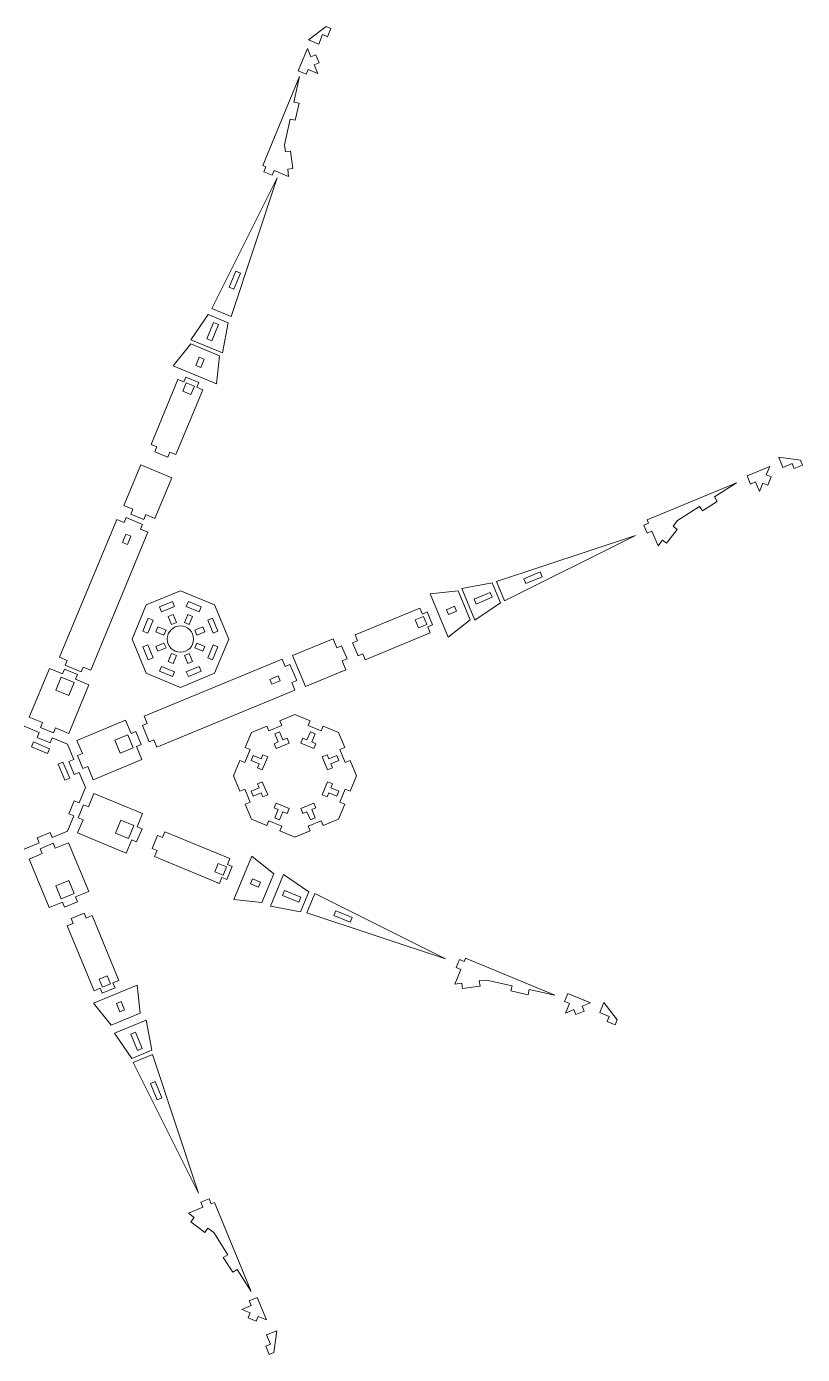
# Model space of a CAD drawing. Header units: millimetres. Extents: x -5563 to 1495, y -1833 to 2679.
# Drawn here: x -1672 to -1230, y -1779 to -1022 of the extents above; entities that cross this region are included whole.
import ezdxf

# ---------------------------------------------------------------- set-up
doc = ezdxf.new("R2010")
doc.units = ezdxf.units.MM

msp = doc.modelspace()

# ---------------------------------------------------------------- linework, layer by layer
at = {"color": 7, "linetype": 'Continuous', "lineweight": 15}
for p, q in [((-1511.4, -1030.04), (-1501.5, -1022.44)), ((-1503.41, -1027.06), (-1505.64, -1032.43)), ((-1500.64, -1028.21), (-1503.41, -1027.06)), ((-1501.5, -1022.44), (-1498.73, -1023.59)), ((-1498.73, -1023.59), (-1500.64, -1028.21)), ((-1517.42, -1047.73), (-1512.11, -1034.93)), ((-1512.11, -1034.93), (-1510.13, -1039.71)), ((-1505.64, -1032.43), (-1511.4, -1030.04)), ((-1510.13, -1039.71), (-1507.36, -1038.56)), ((-1505.45, -1043.18), (-1508.22, -1044.33)), ((-1507.36, -1038.56), (-1505.45, -1043.18)), ((-1516.53, -1050.86), (-1537.58, -1101.67)), ((-1519.76, -1065.45), (-1516.53, -1050.86)), ((-1512.8, -1049.64), (-1517.42, -1047.73)), ((-1511.65, -1046.87), (-1512.8, -1049.64)), ((-1506.24, -1049.12), (-1511.65, -1046.87)), ((-1508.22, -1044.33), (-1506.24, -1049.12)), ((-1519.76, -1065.45), (-1516.84, -1066.1)), ((-1519, -1075.86), (-1516.84, -1066.1)), ((-1525.16, -1089.81), (-1521.93, -1075.21)), ((-1521.93, -1075.21), (-1519, -1075.86)), ((-1524.63, -1093.84), (-1525.16, -1089.81)), ((-1524.63, -1093.84), (-1521.66, -1093.45)), ((-1521.66, -1093.45), (-1520.35, -1103.37)), ((-1535.73, -1102.44), (-1537.58, -1101.67)), ((-1536.88, -1105.21), (-1535.73, -1102.44)), ((-1532.26, -1107.12), (-1531.11, -1104.35)), ((-1531.11, -1104.35), (-1522.8, -1107.8)), ((-1523.33, -1103.76), (-1520.35, -1103.37)), ((-1522.8, -1107.8), (-1523.33, -1103.76)), ((-1566.6, -1183.04), (-1529.28, -1108.56)), ((-1529.28, -1108.56), (-1555.55, -1187.61)), ((-1536.88, -1105.21), (-1532.26, -1107.12)), ((-1556.74, -1170.94), (-1552.91, -1161.7)), ((-1550.14, -1162.85), (-1553.97, -1172.09)), ((-1552.91, -1161.7), (-1550.14, -1162.85)), ((-1553.97, -1172.09), (-1556.74, -1170.94)), ((-1578.5, -1200.86), (-1568.67, -1186.4)), ((-1568.67, -1186.4), (-1557.24, -1191.14)), ((-1555.55, -1187.61), (-1566.6, -1183.04)), ((-1569.34, -1200.25), (-1565.51, -1191.01)), ((-1562.74, -1192.16), (-1566.56, -1201.4)), ((-1565.51, -1191.01), (-1562.74, -1192.16)), ((-1557.24, -1191.14), (-1560.52, -1208.31)), ((-1560.52, -1208.31), (-1578.5, -1200.86)), ((-1566.56, -1201.4), (-1569.34, -1200.25)), ((-1588.63, -1215.68), (-1578.59, -1203.21)), ((-1578.59, -1203.21), (-1562.16, -1210.02)), ((-1562.16, -1210.02), (-1563.88, -1225.93)), ((-1563.88, -1225.93), (-1588.63, -1215.68)), ((-1575.66, -1215.45), (-1573.74, -1210.83)), ((-1572.88, -1216.59), (-1575.66, -1215.45)), ((-1573.74, -1210.83), (-1570.97, -1211.98)), ((-1570.97, -1211.98), (-1572.88, -1216.59)), ((-1585.88, -1223.48), (-1601.18, -1260.44)), ((-1585.88, -1223.48), (-1582.5, -1224.88)), ((-1581.35, -1222.11), (-1582.5, -1224.88)), ((-1573.96, -1225.17), (-1581.35, -1222.11)), ((-1575.11, -1227.94), (-1573.96, -1225.17)), ((-1571.73, -1229.34), (-1587.04, -1266.3)), ((-1583.03, -1230.08), (-1581.12, -1225.46)), ((-1578.41, -1231.99), (-1583.03, -1230.08)), ((-1581.12, -1225.46), (-1576.5, -1227.37)), ((-1576.5, -1227.37), (-1578.41, -1231.99)), ((-1575.11, -1227.94), (-1571.73, -1229.34)), ((-1601.18, -1260.44), (-1597.81, -1261.84)), ((-1597.81, -1261.84), (-1598.96, -1264.61)), ((-1598.96, -1264.61), (-1591.57, -1267.67)), ((-1591.57, -1267.67), (-1590.42, -1264.9)), ((-1590.42, -1264.9), (-1587.04, -1266.3)), ((-1241.28, -1273.58), (-1243.67, -1267.82)), ((-1243.67, -1267.82), (-1231.3, -1269.45)), ((-1231.3, -1269.45), (-1230.15, -1272.22)), ((-1607.02, -1272.18), (-1616.59, -1295.28)), ((-1589.35, -1279.5), (-1607.02, -1272.18)), ((-1261.58, -1278.41), (-1248.78, -1273.1)), ((-1248.78, -1273.1), (-1250.76, -1277.89)), ((-1250.76, -1277.89), (-1247.99, -1279.03)), ((-1235.92, -1271.36), (-1241.28, -1273.58)), ((-1234.77, -1274.13), (-1235.92, -1271.36)), ((-1230.15, -1272.22), (-1234.77, -1274.13)), ((-1598.91, -1302.6), (-1589.35, -1279.5)), ((-1267.72, -1282.38), (-1318.54, -1303.43)), ((-1280.33, -1290.42), (-1267.72, -1282.38)), ((-1259.67, -1283.03), (-1261.58, -1278.41)), ((-1256.9, -1281.88), (-1259.67, -1283.03)), ((-1254.66, -1287.29), (-1256.9, -1281.88)), ((-1252.67, -1282.51), (-1254.66, -1287.29)), ((-1249.9, -1283.65), (-1252.67, -1282.51)), ((-1247.99, -1279.03), (-1249.9, -1283.65)), ((-1287.15, -1298.32), (-1278.72, -1292.95)), ((-1280.33, -1290.42), (-1278.72, -1292.95)), ((-1616.59, -1295.28), (-1611.45, -1297.41)), ((-1611.45, -1297.41), (-1612.59, -1300.18)), ((-1612.59, -1300.18), (-1605.2, -1303.24)), ((-1605.2, -1303.24), (-1604.06, -1300.47)), ((-1604.06, -1300.47), (-1598.91, -1302.6)), ((-1301.37, -1303.82), (-1288.76, -1295.79)), ((-1288.76, -1295.79), (-1287.15, -1298.32)), ((-1620.68, -1303.21), (-1653.21, -1381.74)), ((-1620.68, -1303.21), (-1616.46, -1304.96)), ((-1615.31, -1302.19), (-1616.46, -1304.96)), ((-1606.07, -1306.01), (-1615.31, -1302.19)), ((-1607.22, -1308.79), (-1606.07, -1306.01)), ((-1320.54, -1306.43), (-1317.77, -1305.28)), ((-1320.54, -1306.43), (-1318.63, -1311.05)), ((-1317.77, -1305.28), (-1318.54, -1303.43)), ((-1303.85, -1307.05), (-1301.37, -1303.82)), ((-1303.85, -1307.05), (-1301.47, -1308.88)), ((-1603, -1310.53), (-1635.53, -1389.06)), ((-1617.36, -1316.28), (-1615.45, -1311.66)), ((-1612.67, -1312.81), (-1615.45, -1311.66)), ((-1614.59, -1317.43), (-1612.67, -1312.81)), ((-1607.22, -1308.79), (-1603, -1310.53)), ((-1404.34, -1338.56), (-1325.29, -1312.29)), ((-1325.29, -1312.29), (-1399.76, -1349.6)), ((-1318.63, -1311.05), (-1315.86, -1309.9)), ((-1315.86, -1309.9), (-1312.41, -1318.21)), ((-1312.41, -1318.21), (-1309.93, -1314.98)), ((-1309.93, -1314.98), (-1307.55, -1316.81)), ((-1301.47, -1308.88), (-1307.55, -1316.81)), ((-1614.59, -1317.43), (-1617.36, -1316.28)), ((-1399.76, -1349.6), (-1404.34, -1338.56)), ((-1388.81, -1336.98), (-1379.58, -1333.15)), ((-1387.67, -1339.75), (-1388.81, -1336.98)), ((-1378.43, -1335.92), (-1387.67, -1339.75)), ((-1379.58, -1333.15), (-1378.43, -1335.92)), ((-1603.88, -1351.92), (-1584.43, -1343.86)), ((-1584.43, -1343.86), (-1564.99, -1351.92)), ((-1442.2, -1345.62), (-1426.29, -1343.9)), ((-1431.95, -1370.37), (-1442.2, -1345.62)), ((-1426.29, -1343.9), (-1419.48, -1360.33)), ((-1424.12, -1342.58), (-1406.94, -1339.31)), ((-1416.67, -1360.57), (-1424.12, -1342.58)), ((-1417.2, -1348.63), (-1407.96, -1344.8)), ((-1407.96, -1344.8), (-1406.82, -1347.58)), ((-1406.94, -1339.31), (-1402.21, -1350.74)), ((-1611.93, -1371.36), (-1603.88, -1351.92)), ((-1596.35, -1353.05), (-1588.96, -1349.99)), ((-1595.2, -1355.82), (-1596.35, -1353.05)), ((-1587.81, -1352.76), (-1595.2, -1355.82)), ((-1588.96, -1349.99), (-1587.81, -1352.76)), ((-1581.06, -1352.76), (-1579.91, -1349.99)), ((-1573.66, -1355.82), (-1581.06, -1352.76)), ((-1579.91, -1349.99), (-1572.52, -1353.05)), ((-1572.52, -1353.05), (-1573.66, -1355.82)), ((-1564.99, -1351.92), (-1556.93, -1371.36)), ((-1448.01, -1353.71), (-1484.97, -1369.02)), ((-1446.61, -1357.09), (-1448.01, -1353.71)), ((-1432.87, -1354.62), (-1428.25, -1352.71)), ((-1428.25, -1352.71), (-1427.1, -1355.48)), ((-1416.05, -1351.4), (-1417.2, -1348.63)), ((-1402.21, -1350.74), (-1416.67, -1360.57)), ((-1406.82, -1347.58), (-1416.05, -1351.4)), ((-1605.8, -1366.84), (-1602.74, -1359.45)), ((-1599.97, -1360.59), (-1603.03, -1367.99)), ((-1602.74, -1359.45), (-1599.97, -1360.59)), ((-1591.37, -1358.54), (-1588.59, -1357.39)), ((-1589.45, -1363.16), (-1591.37, -1358.54)), ((-1588.59, -1357.39), (-1586.68, -1362.01)), ((-1582.18, -1362.01), (-1580.27, -1357.39)), ((-1580.27, -1357.39), (-1577.5, -1358.54)), ((-1577.5, -1358.54), (-1579.41, -1363.16)), ((-1568.89, -1360.59), (-1566.12, -1359.45)), ((-1565.83, -1367.99), (-1568.89, -1360.59)), ((-1566.12, -1359.45), (-1563.06, -1366.84)), ((-1446.04, -1358.47), (-1450.66, -1360.39)), ((-1450.66, -1360.39), (-1448.75, -1365.01)), ((-1443.84, -1355.94), (-1446.61, -1357.09)), ((-1444.13, -1363.09), (-1446.04, -1358.47)), ((-1440.78, -1363.33), (-1443.84, -1355.94)), ((-1431.72, -1357.4), (-1432.87, -1354.62)), ((-1419.48, -1360.33), (-1431.95, -1370.37)), ((-1427.1, -1355.48), (-1431.72, -1357.4)), ((-1603.03, -1367.99), (-1605.8, -1366.84)), ((-1598.4, -1367.2), (-1597.25, -1364.43)), ((-1593.78, -1369.11), (-1598.4, -1367.2)), ((-1597.25, -1364.43), (-1592.63, -1366.34)), ((-1592.63, -1366.34), (-1593.78, -1369.11)), ((-1586.68, -1362.01), (-1589.45, -1363.16)), ((-1579.41, -1363.16), (-1582.18, -1362.01)), ((-1576.23, -1366.34), (-1571.61, -1364.43)), ((-1575.08, -1369.11), (-1576.23, -1366.34)), ((-1570.46, -1367.2), (-1575.08, -1369.11)), ((-1571.61, -1364.43), (-1570.46, -1367.2)), ((-1563.06, -1366.84), (-1565.83, -1367.99)), ((-1483.57, -1372.4), (-1484.97, -1369.02)), ((-1442.15, -1367.86), (-1479.11, -1383.16)), ((-1448.75, -1365.01), (-1444.13, -1363.09)), ((-1443.55, -1364.48), (-1440.78, -1363.33)), ((-1442.15, -1367.86), (-1443.55, -1364.48)), ((-1603.88, -1390.81), (-1611.93, -1371.36)), ((-1605.8, -1375.88), (-1603.03, -1374.74)), ((-1602.74, -1383.28), (-1605.8, -1375.88)), ((-1603.03, -1374.74), (-1599.97, -1382.13)), ((-1598.4, -1375.52), (-1593.78, -1373.61)), ((-1597.25, -1378.3), (-1598.4, -1375.52)), ((-1592.63, -1376.38), (-1597.25, -1378.3)), ((-1593.78, -1373.61), (-1592.63, -1376.38)), ((-1576.23, -1376.38), (-1575.08, -1373.61)), ((-1571.61, -1378.3), (-1576.23, -1376.38)), ((-1575.08, -1373.61), (-1570.46, -1375.52)), ((-1570.46, -1375.52), (-1571.61, -1378.3)), ((-1568.89, -1382.13), (-1565.83, -1374.74)), ((-1563.06, -1375.88), (-1566.12, -1383.28)), ((-1565.83, -1374.74), (-1563.06, -1375.88)), ((-1556.93, -1371.36), (-1564.99, -1390.81)), ((-1497.5, -1371.23), (-1520.6, -1380.79)), ((-1495.37, -1376.37), (-1497.5, -1371.23)), ((-1492.6, -1375.22), (-1495.37, -1376.37)), ((-1489.54, -1382.61), (-1492.6, -1375.22)), ((-1483.57, -1372.4), (-1486.34, -1373.54)), ((-1486.34, -1373.54), (-1483.28, -1380.94)), ((-1653.21, -1381.74), (-1648.99, -1383.49)), ((-1648.99, -1383.49), (-1650.13, -1386.26)), ((-1526.56, -1382.73), (-1605.09, -1415.26)), ((-1599.97, -1382.13), (-1602.74, -1383.28)), ((-1591.37, -1384.18), (-1589.45, -1379.56)), ((-1588.59, -1385.33), (-1591.37, -1384.18)), ((-1589.45, -1379.56), (-1586.68, -1380.71)), ((-1586.68, -1380.71), (-1588.59, -1385.33)), ((-1582.18, -1380.71), (-1579.41, -1379.56)), ((-1580.27, -1385.33), (-1582.18, -1380.71)), ((-1577.5, -1384.18), (-1580.27, -1385.33)), ((-1579.41, -1379.56), (-1577.5, -1384.18)), ((-1566.12, -1383.28), (-1568.89, -1382.13)), ((-1524.81, -1386.95), (-1526.56, -1382.73)), ((-1520.6, -1380.79), (-1513.28, -1398.47)), ((-1492.31, -1383.76), (-1489.54, -1382.61)), ((-1490.18, -1388.91), (-1492.31, -1383.76)), ((-1483.28, -1380.94), (-1480.51, -1379.79)), ((-1479.11, -1383.16), (-1480.51, -1379.79)), ((-1659.04, -1388.12), (-1670.52, -1415.83)), ((-1659.04, -1388.12), (-1651.51, -1391.24)), ((-1650.36, -1388.46), (-1651.51, -1391.24)), ((-1642.97, -1391.53), (-1650.36, -1388.46)), ((-1650.13, -1386.26), (-1640.9, -1390.09)), ((-1644.11, -1394.3), (-1642.97, -1391.53)), ((-1640.9, -1390.09), (-1639.75, -1387.32)), ((-1639.75, -1387.32), (-1635.53, -1389.06)), ((-1584.43, -1398.86), (-1603.88, -1390.81)), ((-1596.35, -1389.67), (-1595.2, -1386.9)), ((-1588.96, -1392.73), (-1596.35, -1389.67)), ((-1595.2, -1386.9), (-1587.81, -1389.96)), ((-1587.81, -1389.96), (-1588.96, -1392.73)), ((-1564.99, -1390.81), (-1584.43, -1398.86)), ((-1581.06, -1389.96), (-1573.66, -1386.9)), ((-1579.91, -1392.73), (-1581.06, -1389.96)), ((-1572.52, -1389.67), (-1579.91, -1392.73)), ((-1573.66, -1386.9), (-1572.52, -1389.67)), ((-1522.04, -1385.8), (-1524.81, -1386.95)), ((-1518.21, -1395.04), (-1522.04, -1385.8)), ((-1513.28, -1398.47), (-1490.18, -1388.91)), ((-1655.33, -1400.47), (-1652.27, -1393.08)), ((-1652.27, -1393.08), (-1644.88, -1396.14)), ((-1636.58, -1397.42), (-1648.06, -1425.13)), ((-1644.88, -1396.14), (-1647.94, -1403.54)), ((-1644.11, -1394.3), (-1636.58, -1397.42)), ((-1528.84, -1392.4), (-1533.46, -1394.32)), ((-1532.31, -1397.09), (-1533.46, -1394.32)), ((-1527.69, -1395.18), (-1532.31, -1397.09)), ((-1527.69, -1395.18), (-1528.84, -1392.4)), ((-1520.98, -1396.19), (-1518.21, -1395.04)), ((-1519.24, -1400.41), (-1520.98, -1396.19)), ((-1647.94, -1403.54), (-1655.33, -1400.47)), ((-1519.24, -1400.41), (-1597.77, -1432.94)), ((-1527.85, -1417.86), (-1519.18, -1414.27)), ((-1519.18, -1414.27), (-1510.5, -1417.86)), ((-1673.5, -1421.01), (-1664.83, -1424.61)), ((-1670.52, -1415.83), (-1662.99, -1418.95)), ((-1662.99, -1418.95), (-1664.13, -1421.72)), ((-1664.13, -1421.72), (-1656.74, -1424.79)), ((-1656.74, -1424.79), (-1655.59, -1422.01)), ((-1655.59, -1422.01), (-1648.06, -1425.13)), ((-1615.68, -1417.6), (-1643.4, -1429.08)), ((-1615.68, -1417.6), (-1612.56, -1425.13)), ((-1603.34, -1419.48), (-1606.11, -1420.63)), ((-1606.11, -1420.63), (-1602.29, -1429.86)), ((-1603.34, -1419.48), (-1605.09, -1415.26)), ((-1543.92, -1424.52), (-1535.25, -1420.92)), ((-1534.1, -1423.7), (-1535.25, -1420.92)), ((-1534.1, -1423.7), (-1526.71, -1420.63)), ((-1526.71, -1420.63), (-1527.85, -1417.86)), ((-1511.64, -1420.63), (-1510.5, -1417.86)), ((-1511.64, -1420.63), (-1504.25, -1423.7)), ((-1504.25, -1423.7), (-1503.11, -1420.92)), ((-1503.11, -1420.92), (-1494.43, -1424.52)), ((-1665.97, -1427.38), (-1664.83, -1424.61)), ((-1665.97, -1427.38), (-1658.58, -1430.44)), ((-1658.58, -1430.44), (-1657.43, -1427.67)), ((-1657.43, -1427.67), (-1648.76, -1431.27)), ((-1643.4, -1429.08), (-1640.28, -1436.61)), ((-1614.41, -1425.9), (-1621.8, -1428.96)), ((-1621.8, -1428.96), (-1618.74, -1436.35)), ((-1611.35, -1433.29), (-1614.41, -1425.9)), ((-1609.79, -1423.99), (-1612.56, -1425.13)), ((-1606.73, -1431.38), (-1609.79, -1423.99)), ((-1602.29, -1429.86), (-1599.51, -1428.72)), ((-1597.77, -1432.94), (-1599.51, -1428.72)), ((-1547.52, -1433.2), (-1543.92, -1424.52)), ((-1527.92, -1424.23), (-1530.69, -1425.38)), ((-1530.69, -1425.38), (-1528.78, -1430)), ((-1526.01, -1428.85), (-1527.92, -1424.23)), ((-1523.7, -1427.89), (-1526.01, -1428.85)), ((-1522.55, -1430.67), (-1523.7, -1427.89)), ((-1514.65, -1427.89), (-1515.8, -1430.67)), ((-1512.34, -1428.85), (-1514.65, -1427.89)), ((-1510.43, -1424.23), (-1512.34, -1428.85)), ((-1507.66, -1425.38), (-1510.43, -1424.23)), ((-1509.57, -1430), (-1507.66, -1425.38)), ((-1494.43, -1424.52), (-1490.83, -1433.2)), ((-1669.28, -1432.76), (-1668.14, -1429.99)), ((-1660.05, -1436.59), (-1669.28, -1432.76)), ((-1668.14, -1429.99), (-1658.9, -1433.82)), ((-1658.9, -1433.82), (-1660.05, -1436.59)), ((-1648.76, -1431.27), (-1645.16, -1439.94)), ((-1640.28, -1436.61), (-1643.05, -1437.76)), ((-1618.74, -1436.35), (-1611.35, -1433.29)), ((-1609.5, -1432.53), (-1606.73, -1431.38)), ((-1609.5, -1432.53), (-1606.38, -1440.06)), ((-1547.81, -1441.74), (-1544.75, -1434.35)), ((-1544.75, -1434.35), (-1547.52, -1433.2)), ((-1528.78, -1430), (-1531.09, -1430.96)), ((-1531.09, -1430.96), (-1529.94, -1433.73)), ((-1529.94, -1433.73), (-1522.55, -1430.67)), ((-1515.8, -1430.67), (-1508.41, -1433.73)), ((-1507.26, -1430.96), (-1509.57, -1430)), ((-1508.41, -1433.73), (-1507.26, -1430.96)), ((-1493.6, -1434.35), (-1490.83, -1433.2)), ((-1493.6, -1434.35), (-1490.54, -1441.74)), ((-1654.08, -1442.56), (-1651.31, -1441.41)), ((-1650.25, -1451.79), (-1654.08, -1442.56)), ((-1651.31, -1441.41), (-1647.48, -1450.65)), ((-1647.93, -1441.09), (-1645.16, -1439.94)), ((-1647.93, -1441.09), (-1644.87, -1448.48)), ((-1643.05, -1437.76), (-1639.99, -1445.15)), ((-1639.99, -1445.15), (-1637.22, -1444.01)), ((-1637.22, -1444.01), (-1634.1, -1451.54)), ((-1606.38, -1440.06), (-1634.1, -1451.54)), ((-1554.18, -1449.27), (-1550.58, -1440.59)), ((-1547.81, -1441.74), (-1550.58, -1440.59)), ((-1543.06, -1437.75), (-1544.21, -1440.52)), ((-1544.21, -1440.52), (-1539.59, -1442.44)), ((-1538.44, -1439.66), (-1543.06, -1437.75)), ((-1539.59, -1442.44), (-1540.55, -1444.74)), ((-1540.55, -1444.74), (-1537.78, -1445.89)), ((-1537.49, -1437.35), (-1538.44, -1439.66)), ((-1537.78, -1445.89), (-1534.72, -1438.5)), ((-1534.72, -1438.5), (-1537.49, -1437.35)), ((-1500.86, -1437.35), (-1503.64, -1438.5)), ((-1503.64, -1438.5), (-1500.57, -1445.89)), ((-1499.91, -1439.66), (-1500.86, -1437.35)), ((-1500.57, -1445.89), (-1497.8, -1444.74)), ((-1495.29, -1437.75), (-1499.91, -1439.66)), ((-1498.76, -1442.44), (-1494.14, -1440.52)), ((-1497.8, -1444.74), (-1498.76, -1442.44)), ((-1494.14, -1440.52), (-1495.29, -1437.75)), ((-1490.54, -1441.74), (-1487.77, -1440.59)), ((-1487.77, -1440.59), (-1484.18, -1449.27)), ((-1647.48, -1450.65), (-1650.25, -1451.79)), ((-1644.87, -1448.48), (-1642.1, -1447.34)), ((-1642.1, -1447.34), (-1638.5, -1456.01)), ((-1550.58, -1457.95), (-1554.18, -1449.27)), ((-1484.18, -1449.27), (-1487.77, -1457.95)), ((-1638.5, -1456.01), (-1642.1, -1464.69)), ((-1633.66, -1459.34), (-1636.78, -1466.87)), ((-1605.95, -1470.82), (-1633.66, -1459.34)), ((-1547.81, -1456.8), (-1550.58, -1457.95)), ((-1544.75, -1464.19), (-1547.81, -1456.8)), ((-1539.59, -1456.1), (-1544.21, -1458.02)), ((-1544.21, -1458.02), (-1543.06, -1460.79)), ((-1543.06, -1460.79), (-1538.44, -1458.87)), ((-1537.78, -1452.64), (-1540.55, -1453.79)), ((-1540.55, -1453.79), (-1539.59, -1456.1)), ((-1538.44, -1458.87), (-1537.49, -1461.18)), ((-1534.72, -1460.03), (-1537.78, -1452.64)), ((-1500.57, -1452.64), (-1503.64, -1460.03)), ((-1500.86, -1461.18), (-1499.91, -1458.87)), ((-1497.8, -1453.79), (-1500.57, -1452.64)), ((-1499.91, -1458.87), (-1495.29, -1460.79)), ((-1498.76, -1456.1), (-1497.8, -1453.79)), ((-1494.14, -1458.02), (-1498.76, -1456.1)), ((-1495.29, -1460.79), (-1494.14, -1458.02)), ((-1490.54, -1456.8), (-1493.6, -1464.19)), ((-1490.54, -1456.8), (-1487.77, -1457.95)), ((-1644.87, -1463.55), (-1647.93, -1470.94)), ((-1644.87, -1463.55), (-1642.1, -1464.69)), ((-1639.55, -1465.73), (-1642.62, -1473.12)), ((-1636.78, -1466.87), (-1639.55, -1465.73)), ((-1544.75, -1464.19), (-1547.52, -1465.34)), ((-1543.92, -1474.02), (-1547.52, -1465.34)), ((-1537.49, -1461.18), (-1534.72, -1460.03)), ((-1529.94, -1464.81), (-1531.09, -1467.58)), ((-1522.55, -1467.87), (-1529.94, -1464.81)), ((-1508.41, -1464.81), (-1515.8, -1467.87)), ((-1507.26, -1467.58), (-1508.41, -1464.81)), ((-1503.64, -1460.03), (-1500.86, -1461.18)), ((-1490.83, -1465.34), (-1494.43, -1474.02)), ((-1493.6, -1464.19), (-1490.83, -1465.34)), ((-1645.16, -1472.08), (-1648.76, -1480.76)), ((-1647.93, -1470.94), (-1645.16, -1472.08)), ((-1639.84, -1474.26), (-1642.96, -1481.8)), ((-1642.62, -1473.12), (-1639.84, -1474.26)), ((-1621.37, -1481.92), (-1618.3, -1474.53)), ((-1618.3, -1474.53), (-1610.91, -1477.59)), ((-1605.95, -1470.82), (-1609.07, -1478.35)), ((-1535.25, -1477.61), (-1543.92, -1474.02)), ((-1534.1, -1474.84), (-1535.25, -1477.61)), ((-1526.71, -1477.9), (-1534.1, -1474.84)), ((-1531.09, -1467.58), (-1528.78, -1468.54)), ((-1528.78, -1468.54), (-1530.69, -1473.16)), ((-1530.69, -1473.16), (-1527.92, -1474.3)), ((-1527.92, -1474.3), (-1526.01, -1469.69)), ((-1526.01, -1469.69), (-1523.7, -1470.64)), ((-1523.7, -1470.64), (-1522.55, -1467.87)), ((-1515.8, -1467.87), (-1514.65, -1470.64)), ((-1514.65, -1470.64), (-1512.34, -1469.69)), ((-1512.34, -1469.69), (-1510.43, -1474.3)), ((-1504.25, -1474.84), (-1511.64, -1477.9)), ((-1510.43, -1474.3), (-1507.66, -1473.16)), ((-1509.57, -1468.54), (-1507.26, -1467.58)), ((-1507.66, -1473.16), (-1509.57, -1468.54)), ((-1504.25, -1474.84), (-1503.11, -1477.61)), ((-1494.43, -1474.02), (-1503.11, -1477.61)), ((-1658.58, -1481.59), (-1665.97, -1484.65)), ((-1658.58, -1481.59), (-1657.43, -1484.36)), ((-1648.76, -1480.76), (-1657.43, -1484.36)), ((-1615.25, -1493.28), (-1642.96, -1481.8)), ((-1613.98, -1484.98), (-1621.37, -1481.92)), ((-1610.91, -1477.59), (-1613.98, -1484.98)), ((-1609.36, -1486.89), (-1606.29, -1479.5)), ((-1606.29, -1479.5), (-1609.07, -1478.35)), ((-1594.64, -1484.47), (-1593.24, -1481.1)), ((-1556.29, -1496.4), (-1593.24, -1481.1)), ((-1526.71, -1477.9), (-1527.85, -1480.67)), ((-1519.18, -1484.27), (-1527.85, -1480.67)), ((-1510.5, -1480.67), (-1519.18, -1484.27)), ((-1511.64, -1477.9), (-1510.5, -1480.67)), ((-1664.83, -1487.42), (-1673.5, -1491.01)), ((-1665.97, -1484.65), (-1664.83, -1487.42)), ((-1656.84, -1487.71), (-1664.23, -1490.77)), ((-1655.69, -1490.48), (-1656.84, -1487.71)), ((-1648.16, -1487.36), (-1655.69, -1490.48)), ((-1636.68, -1515.07), (-1648.16, -1487.36)), ((-1612.13, -1485.74), (-1615.25, -1493.28)), ((-1612.13, -1485.74), (-1609.36, -1486.89)), ((-1597.41, -1483.32), (-1600.47, -1490.71)), ((-1594.64, -1484.47), (-1597.41, -1483.32)), ((-1663.08, -1493.54), (-1670.61, -1496.66)), ((-1659.13, -1524.37), (-1670.61, -1496.66)), ((-1664.23, -1490.77), (-1663.08, -1493.54)), ((-1600.47, -1490.71), (-1597.7, -1491.86)), ((-1599.1, -1495.24), (-1597.7, -1491.86)), ((-1562.14, -1510.55), (-1599.1, -1495.24)), ((-1557.68, -1499.78), (-1556.29, -1496.4)), ((-1553.92, -1519.73), (-1543.67, -1494.98)), ((-1543.67, -1494.98), (-1531.2, -1505.01)), ((-1562.88, -1499.25), (-1564.79, -1503.87)), ((-1564.79, -1503.87), (-1560.17, -1505.78)), ((-1558.26, -1501.16), (-1562.88, -1499.25)), ((-1560.17, -1505.78), (-1558.26, -1501.16)), ((-1557.97, -1508.32), (-1554.91, -1500.93)), ((-1554.91, -1500.93), (-1557.68, -1499.78)), ((-1531.2, -1505.01), (-1538.01, -1521.45)), ((-1655.43, -1512.02), (-1648.04, -1508.95)), ((-1652.37, -1519.41), (-1655.43, -1512.02)), ((-1648.04, -1508.95), (-1644.98, -1516.35)), ((-1562.14, -1510.55), (-1560.75, -1507.17)), ((-1560.75, -1507.17), (-1557.97, -1508.32)), ((-1544.58, -1510.72), (-1543.43, -1507.95)), ((-1539.96, -1512.63), (-1544.58, -1510.72)), ((-1543.43, -1507.95), (-1538.81, -1509.86)), ((-1538.81, -1509.86), (-1539.96, -1512.63)), ((-1533.21, -1523.47), (-1525.76, -1505.48)), ((-1525.76, -1505.48), (-1511.3, -1515.31)), ((-1644.98, -1516.35), (-1652.37, -1519.41)), ((-1636.68, -1515.07), (-1644.21, -1518.19)), ((-1643.06, -1520.96), (-1644.21, -1518.19)), ((-1538.01, -1521.45), (-1553.92, -1519.73)), ((-1526.3, -1517.42), (-1525.15, -1514.65)), ((-1517.06, -1521.25), (-1526.3, -1517.42)), ((-1525.15, -1514.65), (-1515.91, -1518.48)), ((-1515.91, -1518.48), (-1517.06, -1521.25)), ((-1511.3, -1515.31), (-1516.04, -1526.74)), ((-1512.49, -1527.3), (-1507.91, -1516.26)), ((-1507.91, -1516.26), (-1433.44, -1553.58)), ((-1651.6, -1521.25), (-1659.13, -1524.37)), ((-1651.6, -1521.25), (-1650.45, -1524.03)), ((-1650.45, -1524.03), (-1643.06, -1520.96)), ((-1639.28, -1527.51), (-1646.67, -1530.57)), ((-1638.13, -1530.28), (-1639.28, -1527.51)), ((-1516.04, -1526.74), (-1533.21, -1523.47)), ((-1433.44, -1553.58), (-1512.49, -1527.3)), ((-1496.97, -1528.89), (-1495.82, -1526.12)), ((-1495.82, -1526.12), (-1486.58, -1529.94)), ((-1648.9, -1534.74), (-1645.53, -1533.34)), ((-1633.59, -1571.7), (-1648.9, -1534.74)), ((-1646.67, -1530.57), (-1645.53, -1533.34)), ((-1638.13, -1530.28), (-1634.76, -1528.88)), ((-1619.45, -1565.84), (-1634.76, -1528.88)), ((-1487.73, -1532.71), (-1496.97, -1528.89)), ((-1486.58, -1529.94), (-1487.73, -1532.71)), ((-1425.54, -1553.9), (-1427.46, -1558.52)), ((-1425.54, -1553.9), (-1422.77, -1555.04)), ((-1422.77, -1555.04), (-1422.01, -1553.2)), ((-1371.19, -1574.24), (-1422.01, -1553.2)), ((-1626.13, -1563.19), (-1630.75, -1565.11)), ((-1630.75, -1565.11), (-1628.83, -1569.72)), ((-1624.21, -1567.81), (-1626.13, -1563.19)), ((-1424.69, -1559.66), (-1428.13, -1567.98)), ((-1427.46, -1558.52), (-1424.69, -1559.66)), ((-1414.18, -1566.14), (-1410.14, -1565.61)), ((-1410.14, -1565.61), (-1395.55, -1568.84)), ((-1633.89, -1578.83), (-1609.14, -1568.58)), ((-1633.59, -1571.7), (-1630.22, -1570.3)), ((-1630.22, -1570.3), (-1629.07, -1573.07)), ((-1629.07, -1573.07), (-1621.68, -1570.01)), ((-1628.83, -1569.72), (-1624.21, -1567.81)), ((-1622.83, -1567.24), (-1619.45, -1565.84)), ((-1621.68, -1570.01), (-1622.83, -1567.24)), ((-1609.14, -1568.58), (-1607.42, -1584.49)), ((-1428.13, -1567.98), (-1424.09, -1567.45)), ((-1424.09, -1567.45), (-1423.7, -1570.42)), ((-1413.79, -1569.12), (-1423.7, -1570.42)), ((-1414.18, -1566.14), (-1413.79, -1569.12)), ((-1395.55, -1568.84), (-1396.2, -1571.77)), ((-1396.2, -1571.77), (-1386.43, -1573.94)), ((-1385.78, -1571.01), (-1386.43, -1573.94)), ((-1385.78, -1571.01), (-1371.19, -1574.24)), ((-1365.59, -1577.83), (-1363.68, -1573.21)), ((-1363.68, -1573.21), (-1350.88, -1578.51)), ((-1623.86, -1591.29), (-1633.89, -1578.83)), ((-1620.92, -1579.06), (-1618.15, -1577.91)), ((-1619, -1583.68), (-1620.92, -1579.06)), ((-1618.15, -1577.91), (-1616.23, -1582.53)), ((-1362.82, -1578.98), (-1365.59, -1577.83)), ((-1365.06, -1584.39), (-1362.82, -1578.98)), ((-1350.88, -1578.51), (-1355.66, -1580.49)), ((-1355.66, -1580.49), (-1354.51, -1583.26)), ((-1345.61, -1584.18), (-1343.22, -1578.42)), ((-1343.22, -1578.42), (-1335.63, -1588.32)), ((-1607.42, -1584.49), (-1623.86, -1591.29)), ((-1621.89, -1595.82), (-1603.9, -1588.37)), ((-1616.23, -1582.53), (-1619, -1583.68)), ((-1603.9, -1588.37), (-1600.63, -1605.54)), ((-1360.28, -1582.41), (-1365.06, -1584.39)), ((-1359.13, -1585.18), (-1360.28, -1582.41)), ((-1354.51, -1583.26), (-1359.13, -1585.18)), ((-1340.25, -1586.4), (-1345.61, -1584.18)), ((-1341.39, -1589.18), (-1340.25, -1586.4)), ((-1335.63, -1588.32), (-1336.77, -1591.09)), ((-1612.06, -1610.28), (-1621.89, -1595.82)), ((-1612.72, -1596.43), (-1609.95, -1595.28)), ((-1609.95, -1595.28), (-1606.12, -1604.52)), ((-1336.77, -1591.09), (-1341.39, -1589.18)), ((-1608.89, -1605.67), (-1612.72, -1596.43)), ((-1600.63, -1605.54), (-1612.06, -1610.28)), ((-1611.39, -1612.53), (-1600.35, -1607.96)), ((-1606.12, -1604.52), (-1608.89, -1605.67)), ((-1600.35, -1607.96), (-1574.07, -1687)), ((-1574.07, -1687), (-1611.39, -1612.53)), ((-1601.53, -1624.63), (-1598.76, -1623.48)), ((-1597.71, -1633.87), (-1601.53, -1624.63)), ((-1598.76, -1623.48), (-1594.94, -1632.72)), ((-1594.94, -1632.72), (-1597.71, -1633.87)), ((-1568.1, -1690.28), (-1572.72, -1692.2)), ((-1572.72, -1692.2), (-1571.57, -1694.97)), ((-1568.1, -1690.28), (-1566.95, -1693.06)), ((-1566.95, -1693.06), (-1565.1, -1692.29)), ((-1544.06, -1743.1), (-1565.1, -1692.29)), ((-1571.57, -1694.97), (-1579.89, -1698.41)), ((-1579.89, -1698.41), (-1576.66, -1700.89)), ((-1576.66, -1700.89), (-1578.48, -1703.27)), ((-1570.55, -1709.36), (-1578.48, -1703.27)), ((-1568.72, -1706.98), (-1570.55, -1709.36)), ((-1568.72, -1706.98), (-1565.49, -1709.46)), ((-1565.49, -1709.46), (-1557.46, -1722.07)), ((-1557.46, -1722.07), (-1559.99, -1723.68)), ((-1559.99, -1723.68), (-1554.62, -1732.11)), ((-1552.09, -1730.5), (-1554.62, -1732.11)), ((-1552.09, -1730.5), (-1544.06, -1743.1)), ((-1545.25, -1748.27), (-1540.63, -1746.36)), ((-1540.63, -1746.36), (-1535.33, -1759.16)), ((-1549.52, -1753.29), (-1544.11, -1751.05)), ((-1544.73, -1755.27), (-1549.52, -1753.29)), ((-1544.11, -1751.05), (-1545.25, -1748.27)), ((-1545.88, -1758.04), (-1544.73, -1755.27)), ((-1541.26, -1759.96), (-1545.88, -1758.04)), ((-1540.11, -1757.18), (-1541.26, -1759.96)), ((-1535.33, -1759.16), (-1540.11, -1757.18)), ((-1535.32, -1767.75), (-1529.55, -1765.37)), ((-1533.1, -1773.12), (-1535.32, -1767.75)), ((-1529.55, -1765.37), (-1531.18, -1777.74)), ((-1535.87, -1774.26), (-1533.1, -1773.12)), ((-1533.95, -1778.88), (-1535.87, -1774.26)), ((-1531.18, -1777.74), (-1533.95, -1778.88))]:
    msp.add_line(p, q, dxfattribs=at)
msp.add_circle((-1584.43, -1371.36), 7.5, dxfattribs=at)

doc.saveas('drawing.dxf')
